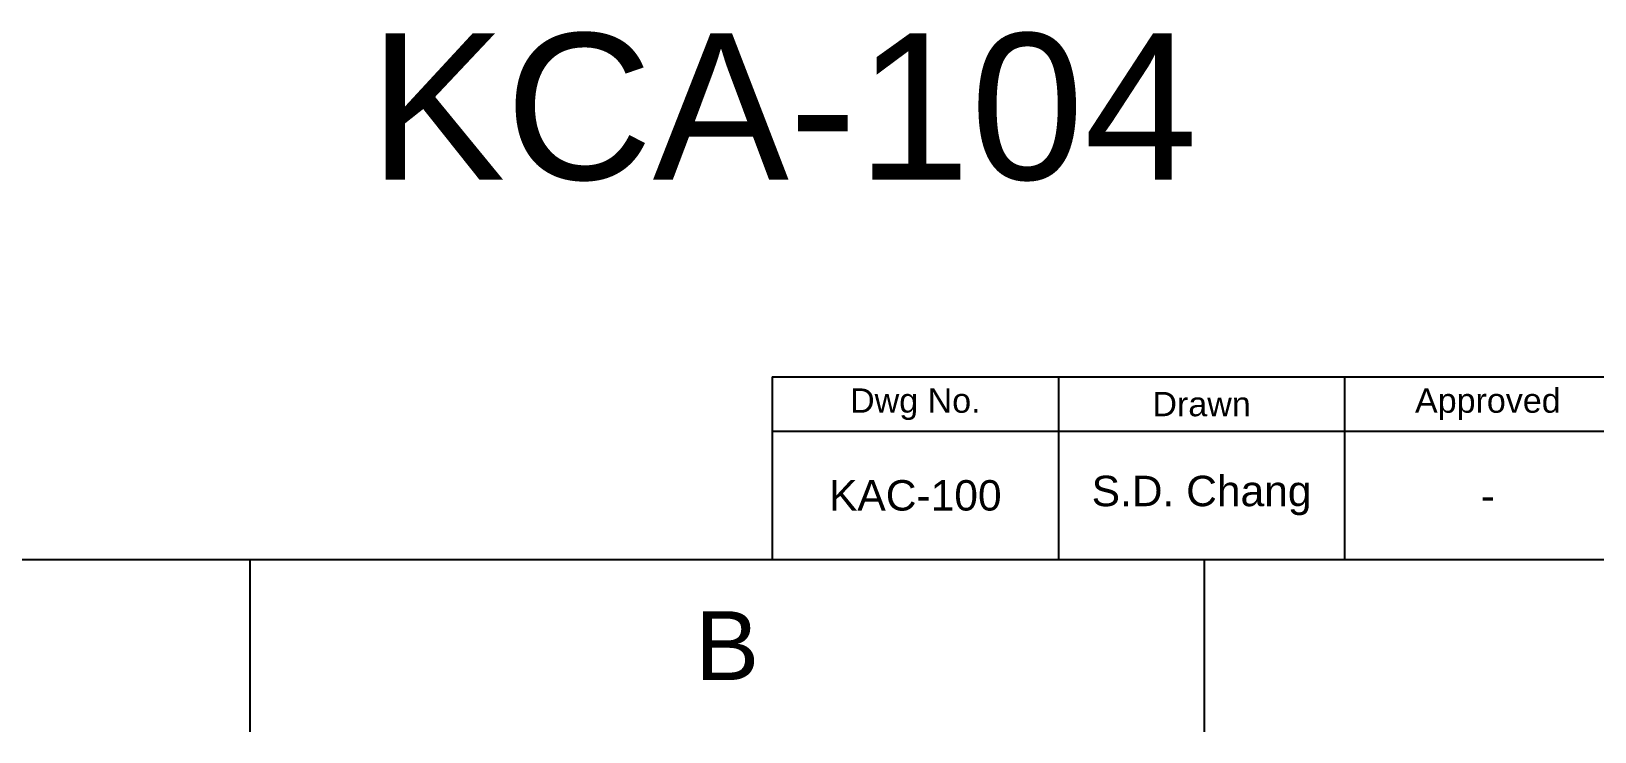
# Model space of a CAD drawing. Header units: millimetres. Extents: x 2944 to 4044, y 1234 to 2718.
# Drawn here: x 3180.1 to 3501, y 1233.6 to 1377.4 of the extents above; entities that cross this region are included whole.
import ezdxf

# ---------------------------------------------------------------- set-up
doc = ezdxf.new("R2010")
doc.units = ezdxf.units.MM
doc.layers.add('form22', color=7, linetype='Continuous')
doc.layers.add('main', color=7, linetype='Continuous')
doc.styles.add('Arial Regular', font='arial.ttf')

msp = doc.modelspace()

# ---------------------------------------------------------------- linework, layer by layer
at = {"layer": 'form22'}
for p, q in [((3332.16, 1306.43), (4008.41, 1306.43)), ((3332.16, 1306.43), (3332.16, 1268.93)), ((3390.91, 1306.43), (3390.91, 1268.93)), ((3449.66, 1268.93), (3449.66, 1306.43)), ((3508.41, 1295.18), (3332.16, 1295.18)), ((3029.11, 1268.93), (4008.41, 1268.93)), ((3224.97, 1268.93), (3224.97, 1233.58)), ((3420.83, 1268.93), (3420.83, 1233.58))]:
    msp.add_line(p, q, dxfattribs=at)

# ---------------------------------------------------------------- texts
at = {"layer": 'form22', "attachment_point": 5, "style": 'Arial Regular'}
for s, insert, char_height, width in [('Dwg No.', (3361.53, 1300.81), 5, 61.087), ('Drawn', (3420.28, 1300.81), 5, 48.2065), ('Approved', (3479.03, 1300.81), 5, 68.5326), ('KAC-100', (3361.53, 1282.06), 6.25, 81.0462), ('S.D. Chang', (3420.28, 1282.06), 6.25, 100.4755), ('-', (3479.03, 1282.06), 6.25, 17.2554), ('B', (3322.9, 1251.25), 14.14, 49.8023)]:
    msp.add_mtext(s, dxfattribs=dict(at, insert=insert, char_height=char_height, width=width))
at = {"layer": 'main', "insert": (3249.42, 1376.93), "char_height": 30, "width": 394.5652, "attachment_point": 1, "style": 'Arial Regular'}
msp.add_mtext('KCA-104', dxfattribs=at)

doc.saveas('drawing.dxf')
